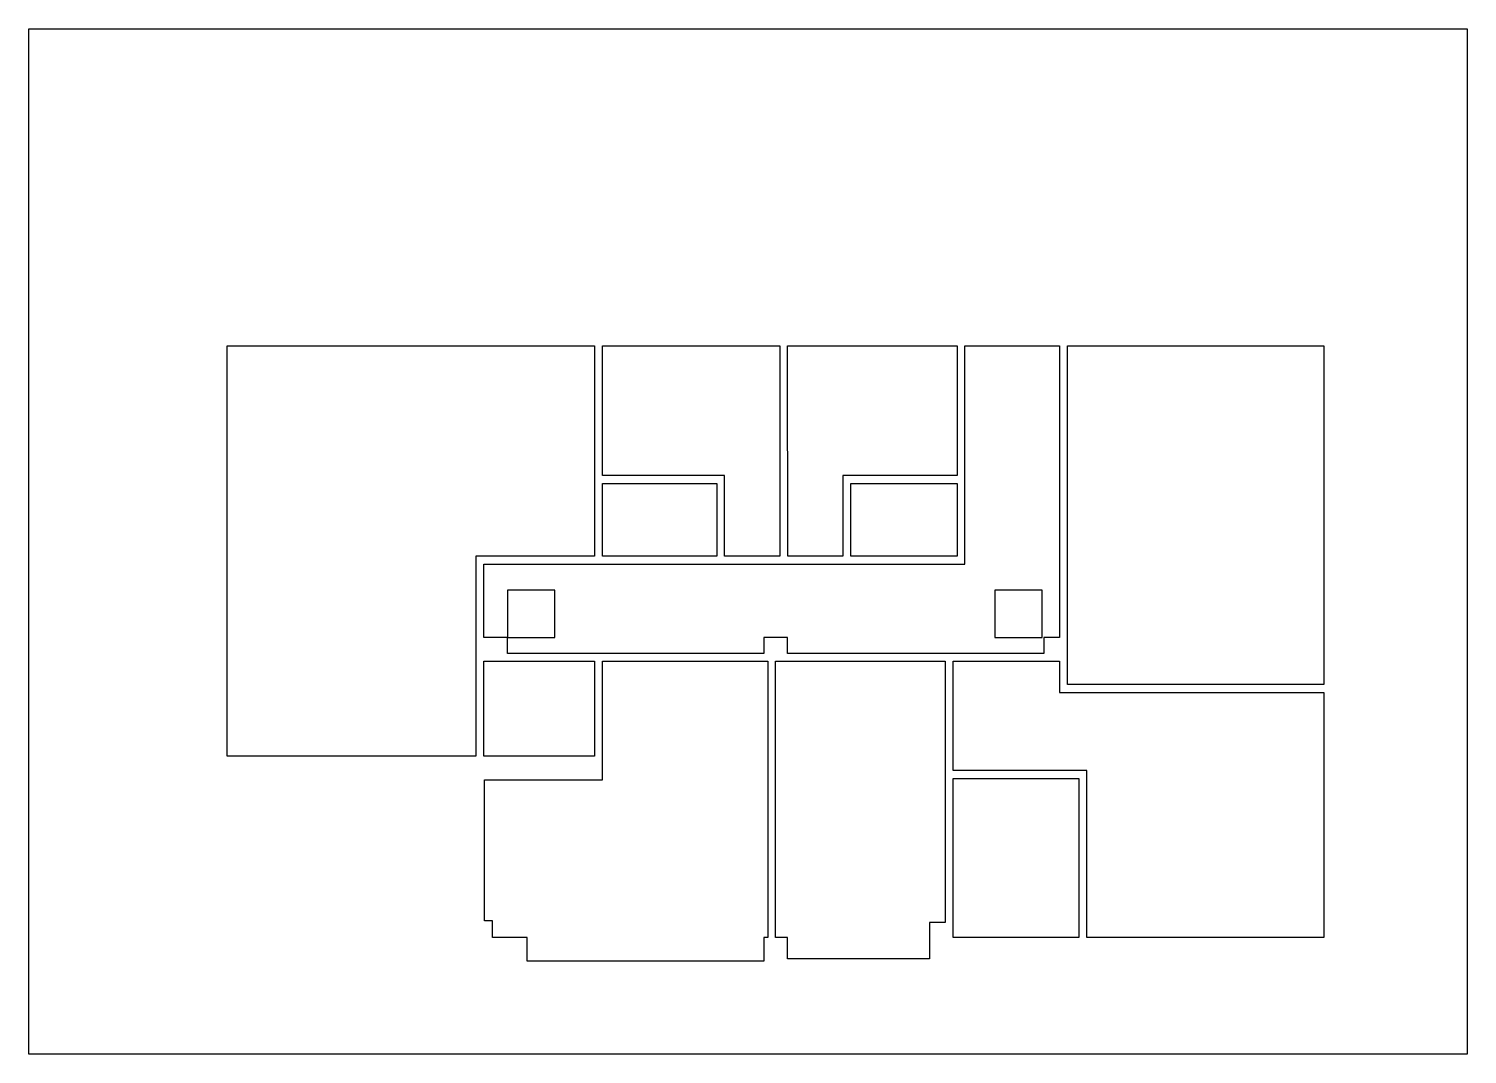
# Model space of a CAD drawing. Header units: metres. Extents: x 2456 to 2639, y -292 to -162.
import ezdxf

# ---------------------------------------------------------------- set-up
doc = ezdxf.new("R2010")
doc.units = ezdxf.units.M
doc.layers.add('AREE LEONARDO', color=7, linetype='Continuous')

msp = doc.modelspace()

# ---------------------------------------------------------------- linework, layer by layer
at = {"layer": 'AREE LEONARDO', "color": 4}
msp.add_lwpolyline([(2456.4, -161.84), (2638.72, -161.84), (2638.72, -291.79), (2456.4, -291.79)], close=True, dxfattribs=at)
at = {"layer": 'AREE LEONARDO', "color": 5}
for points in [[(2481.56, -202), (2528.11, -202), (2528.11, -228.67), (2513.06, -228.67), (2513.06, -254), (2481.56, -254)], [(2514.06, -229.67), (2575.06, -229.67), (2575.06, -202), (2587.06, -202), (2587.06, -239), (2585.06, -239), (2585.06, -241), (2552.56, -241), (2552.56, -239), (2549.56, -239), (2549.56, -241), (2517.06, -241), (2517.06, -239), (2514.06, -239)], [(2588.06, -202), (2620.56, -202), (2620.56, -244.93), (2588.06, -244.93)], [(2529.11, -219.45), (2543.59, -219.45), (2543.59, -228.67), (2529.11, -228.67)], [(2560.59, -219.45), (2574.06, -219.45), (2574.06, -228.67), (2560.59, -228.67)], [(2514.06, -242), (2528.11, -242), (2528.11, -254), (2514.06, -254)], [(2514.16, -257), (2529.11, -257), (2529.11, -242), (2550.06, -242), (2550.06, -277), (2549.56, -277), (2549.56, -280), (2519.56, -280), (2519.56, -277), (2515.16, -277), (2515.16, -274.9), (2514.16, -274.9)], [(2570.56, -279.7), (2552.56, -279.7), (2552.56, -277), (2551.06, -277), (2551.06, -242), (2572.56, -242), (2572.56, -275.1), (2570.56, -275.1)], [(2573.56, -242), (2587.06, -242), (2587.06, -245.93), (2620.56, -245.93), (2620.56, -277), (2590.51, -277), (2590.51, -255.85), (2573.56, -255.85)]]:
    msp.add_lwpolyline(points, close=True, dxfattribs=at)
at = {"layer": 'AREE LEONARDO', "color": 3}
for points in [[(2529.11, -202), (2551.59, -202), (2551.59, -228.67), (2544.59, -228.67), (2544.59, -218.45), (2529.11, -218.45)], [(2552.56, -202), (2574.06, -202), (2574.06, -218.45), (2559.59, -218.45), (2559.59, -228.67), (2552.59, -228.67)], [(2573.56, -256.85), (2589.51, -256.85), (2589.51, -277), (2573.56, -277)]]:
    msp.add_lwpolyline(points, close=True, dxfattribs=at)
at = {"layer": 'AREE LEONARDO', "color": 1}
for points in [[(2517.06, -239), (2523.06, -239), (2523.06, -233), (2517.06, -233)], [(2578.85, -239), (2584.85, -239), (2584.85, -233), (2578.85, -233)]]:
    msp.add_lwpolyline(points, close=True, dxfattribs=at)

doc.saveas('drawing.dxf')
